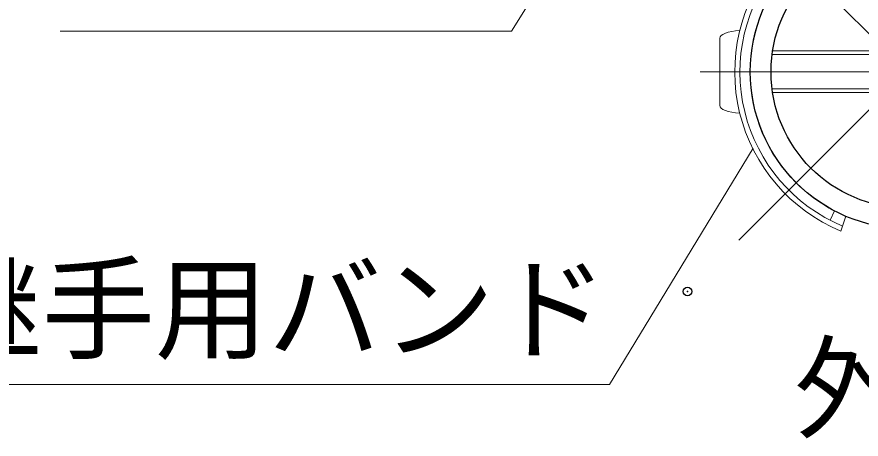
# Model space of a CAD drawing. Units: millimetres, scale not verified. Extents: x -4200 to 4200, y -2970 to 2970.
# Drawn here: x -1997.5 to -1508.5, y -2361.7 to -2117.3 of the extents above; entities that cross this region are included whole.
import ezdxf
from ezdxf.enums import TextEntityAlignment as Align

# ---------------------------------------------------------------- set-up
doc = ezdxf.new("R2010")
doc.units = ezdxf.units.MM
doc.header["$LTSCALE"] = 10
doc.header["$PDMODE"] = 32
doc.header["$PDSIZE"] = 5
doc.linetypes.add('USER1', pattern=[50.8, 31.75, -6.35, 6.35, -6.35])
for name, color, linetype, lineweight in [('0-1_D-STR1', 1, 'Continuous', 25), ('0-2_D-BMK', 2, 'USER1', 13), ('0-5_Defpoints', 8, 'Continuous', 25), ('0-6_D-STR3', 3, 'Continuous', 13), ('0-A_D-STR-TXT', 7, 'Continuous', 13)]:
    doc.layers.add(name, color=color, linetype=linetype, lineweight=lineweight)
doc.styles.add('ＭＳ ゴシック', font='')
doc.styles.get('ＭＳ ゴシック').set_extended_font_data('MS Gothic')

msp = doc.modelspace()

# ---------------------------------------------------------------- linework, layer by layer
at = {"layer": '0-1_D-STR1'}
for radius in [90.75, 78.75]:
    msp.add_circle((-1481.98, -2149.17), radius, dxfattribs=at)
at = {"layer": '0-2_D-BMK'}
for p, q in [((-1354.81, -2022), (-1609.15, -2276.33)), ((-1609.15, -2022), (-1354.82, -2276.34)), ((-1327.34, -2149.17), (-1601.82, -2149.17))]:
    msp.add_line(p, q, dxfattribs=at)
at = {"layer": '0-5_Defpoints'}
msp.add_point((-1609.15, -2276.33), dxfattribs=at)
at = {"layer": '0-6_D-STR3'}
for p, q in [((-1590.43, -2129.67), (-1590.43, -2168.67)), ((-1560.08, -2139.09), (-1403.88, -2139.09)), ((-1559.8, -2137.06), (-1404.17, -2137.06)), ((-1560.11, -2159.03), (-1403.85, -2159.03)), ((-1559.83, -2161.06), (-1404.13, -2161.06)), ((-1524.04, -2229.58), (-1526.5, -2235.07)), ((-1517.44, -2232.71), (-1520.3, -2241.26))]:
    msp.add_line(p, q, dxfattribs=at)
for radius, start, end in [(99.75, 139.9988, 247.4084), (96.75, 140.1262, 247.2813), (90.75, 140.0874, 247.0019)]:
    msp.add_arc((-1481.98, -2149.17), radius, start, end, dxfattribs=at)
for centre, start_param, end_param in [((-1576.03, -2129.67), 1.76584, 3.141593), ((-1576.03, -2168.67), 3.141593, 4.517345)]:
    msp.add_ellipse(centre, major_axis=(14.4, 0), ratio=0.3125, start_param=start_param, end_param=end_param, dxfattribs=at)
at = {"layer": '0-A_D-STR-TXT'}
for p, q in [((-1710.99, -2125.68), (-1658.21, -2040.08)), ((-1972.52, -2125.68), (-1710.99, -2125.68)), ((-1654.36, -2330.01), (-1571.03, -2193.33)), ((-2177.41, -2330.01), (-1654.36, -2330.01))]:
    msp.add_line(p, q, dxfattribs=at)

# ---------------------------------------------------------------- texts
at = {"layer": '0-A_D-STR-TXT', "style": 'ＭＳ ゴシック'}
for s, p in [('傾斜継手用バンド', (-2179.95, -2324.79)), ('外側', (-1547.21, -2370.8))]:
    msp.add_text(s, height=48.09, dxfattribs=at).set_placement(p, align=Align.BOTTOM_LEFT)

doc.saveas('drawing.dxf')
